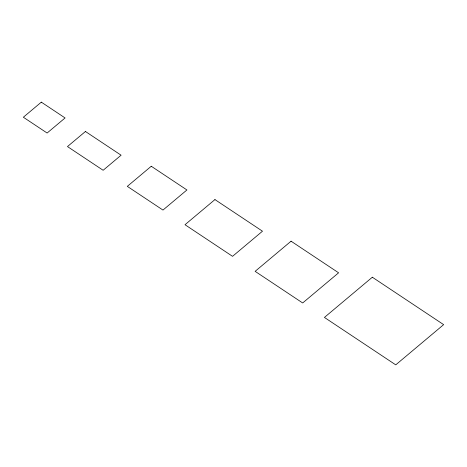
<?xml version="1.0" encoding="UTF-8"?>
<svg xmlns="http://www.w3.org/2000/svg" width="467" height="467" viewBox="0 0 467 467"><rect width="100%" height="100%" fill="white"/><g stroke="black" fill="none" stroke-linecap="round" stroke-linejoin="round"><path stroke-width="0.7" d="M41.318 102.145L23.35 117.229L47.12 133.031L65.088 117.953L41.318 102.145M85.443 131.49L67.476 146.568L103.137 170.28L121.099 155.202L85.443 131.49M151.267 166.252L127.316 186.362L162.971 210.068L186.928 189.964L151.267 166.252M214.948 199.584L185.008 224.72L232.548 256.336L262.489 231.2L214.948 199.584M291.064 241.188L255.128 271.35L302.674 302.966L338.604 272.804L291.064 241.188M372.339 277.217L324.425 317.432L395.742 364.855L443.65 324.641L372.339 277.217"/></g></svg>
